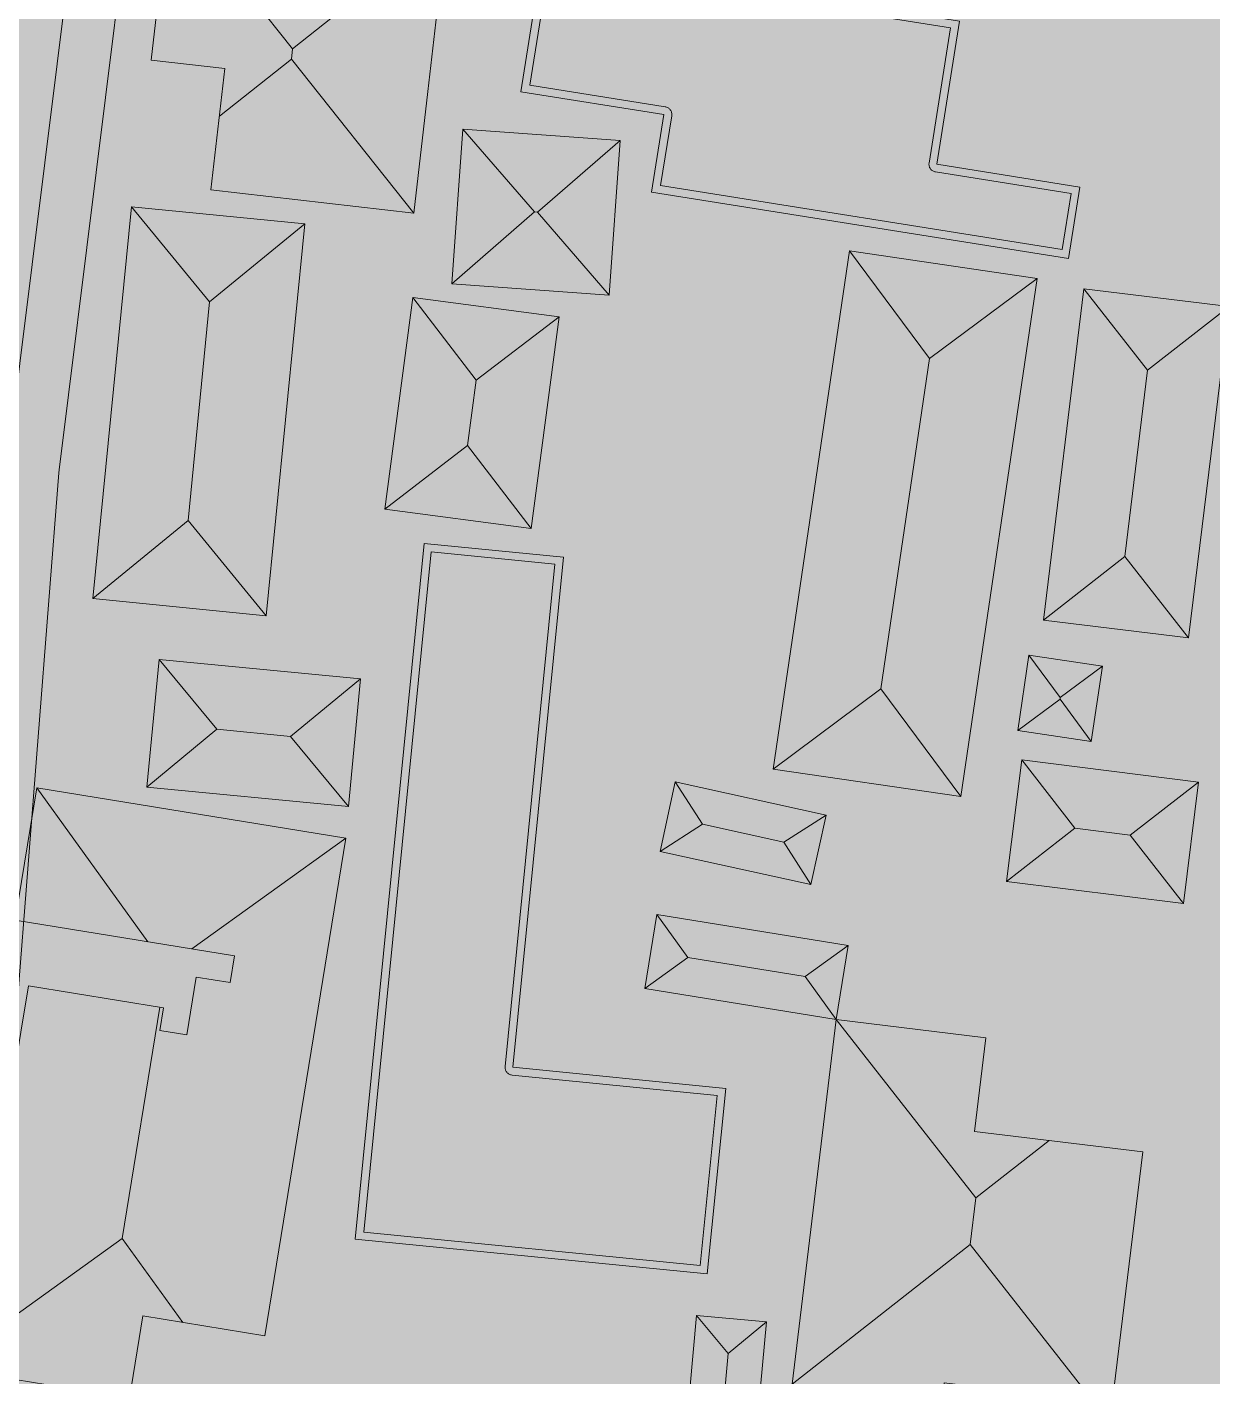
# Model space of a CAD drawing. Header units: metres. Extents: x 305859 to 307221, y 9155922 to 9156786.
# Drawn here: x 306674.1 to 306742.2, y 9156324.3 to 9156401.9 of the extents above; entities that cross this region are included whole.
import ezdxf

# ---------------------------------------------------------------- set-up
doc = ezdxf.new("R2010")
doc.units = ezdxf.units.M
for name, color, linetype, lineweight, true_color in [('B-BANGUNAN_PERMUKIMAN', 7, 'Continuous', 13, 0xf0cd8c), ('B-BAYANGAN', 7, 'Continuous', 0, 0x76786c), ('J-PERKERASAN_JALAN', 7, 'Continuous', 9, 0x989896)]:
    doc.layers.add(name, color=color, linetype=linetype, lineweight=lineweight, true_color=true_color)
doc.layers.add('G-PERKERASAN', color=7, linetype='Continuous')

msp = doc.modelspace()

# ---------------------------------------------------------------- hatches: boundary and pattern name
at = {"layer": 'B-BANGUNAN_PERMUKIMAN', "true_color": 0xec9366}
h = msp.add_hatch(color=33, dxfattribs=at)
h.dxf.hatch_style = 1
h.paths.add_polyline_path([(306682.349, 9156409.533), (306689.391, 9156400.67), (306689.323, 9156400.081), (306685.183, 9156396.791), (306685.498, 9156399.544), (306681.261, 9156400.029), (306682.349, 9156409.533)])
h = msp.add_hatch(color=33, dxfattribs=at)
h.dxf.hatch_style = 1
h.paths.add_polyline_path([(306698.253, 9156407.713), (306689.391, 9156400.67), (306682.349, 9156409.533), (306698.253, 9156407.713)])
at = {"layer": 'B-BANGUNAN_PERMUKIMAN', "true_color": 0xb6714f}
h = msp.add_hatch(color=35, dxfattribs=at)
h.dxf.hatch_style = 1
h.paths.add_polyline_path([(306689.323, 9156400.081), (306689.391, 9156400.67), (306698.253, 9156407.713), (306697.165, 9156398.209), (306696.365, 9156391.218), (306689.323, 9156400.081)])
at = {"layer": 'B-BANGUNAN_PERMUKIMAN', "true_color": 0xd4845c}
h = msp.add_hatch(color=23, dxfattribs=at)
h.dxf.hatch_style = 1
h.paths.add_polyline_path([(306734.659, 9156392.724), (306734.007, 9156388.621), (306710.031, 9156392.431), (306710.741, 9156396.897), (306702.512, 9156398.205), (306703.761, 9156406.064), (306727.733, 9156402.254), (306726.426, 9156394.033), (306734.659, 9156392.724)])
at = {"layer": 'B-BANGUNAN_PERMUKIMAN', "true_color": 0xc27854}
h = msp.add_hatch(color=23, dxfattribs=at)
h.dxf.hatch_style = 1
h.paths.add_polyline_path([(306689.323, 9156400.081), (306696.365, 9156391.218), (306696.365, 9156391.218), (306684.698, 9156392.554), (306685.183, 9156396.791), (306689.323, 9156400.081)])
at = {"layer": 'B-BANGUNAN_PERMUKIMAN', "true_color": 0xed9367}
h = msp.add_hatch(color=21, dxfattribs=at)
h.dxf.hatch_style = 1
h.paths.add_polyline_path([(306703.306, 9156391.288), (306698.544, 9156387.16), (306699.179, 9156396.05), (306703.306, 9156391.288)])
at = {"layer": 'B-BANGUNAN_PERMUKIMAN', "true_color": 0xea9165}
h = msp.add_hatch(color=33, dxfattribs=at)
h.dxf.hatch_style = 1
h.paths.add_polyline_path([(306703.464, 9156391.277), (306703.306, 9156391.288), (306699.179, 9156396.05), (306699.179, 9156396.05), (306708.227, 9156395.404), (306703.464, 9156391.277)])
at = {"layer": 'B-BANGUNAN_PERMUKIMAN', "true_color": 0xba7450}
h = msp.add_hatch(color=23, dxfattribs=at)
h.dxf.hatch_style = 1
h.paths.add_polyline_path([(306703.464, 9156391.277), (306708.227, 9156395.404), (306707.592, 9156386.514), (306703.464, 9156391.277)])
at = {"layer": 'B-BANGUNAN_PERMUKIMAN', "true_color": 0xee9467}
h = msp.add_hatch(color=21, dxfattribs=at)
h.dxf.hatch_style = 1
h.paths.add_polyline_path([(306680.128, 9156391.594), (306684.62, 9156386.119), (306683.38, 9156373.544), (306677.905, 9156369.052), (306680.128, 9156391.594)])
at = {"layer": 'B-BANGUNAN_PERMUKIMAN', "true_color": 0xe99165}
h = msp.add_hatch(color=33, dxfattribs=at)
h.dxf.hatch_style = 1
h.paths.add_polyline_path([(306684.62, 9156386.119), (306680.128, 9156391.594), (306690.095, 9156390.612), (306684.62, 9156386.119)])
at = {"layer": 'B-BANGUNAN_PERMUKIMAN', "true_color": 0xbd7652}
h = msp.add_hatch(color=23, dxfattribs=at)
h.dxf.hatch_style = 1
h.paths.add_polyline_path([(306703.306, 9156391.288), (306703.464, 9156391.277), (306707.592, 9156386.514), (306698.544, 9156387.16), (306698.544, 9156387.16), (306703.306, 9156391.288)])
at = {"layer": 'B-BANGUNAN_PERMUKIMAN', "true_color": 0xb97350}
h = msp.add_hatch(color=23, dxfattribs=at)
h.dxf.hatch_style = 1
h.paths.add_polyline_path([(306683.38, 9156373.544), (306684.62, 9156386.119), (306690.095, 9156390.612), (306690.095, 9156390.612), (306687.872, 9156368.069), (306683.38, 9156373.544)])
at = {"layer": 'B-BANGUNAN_PERMUKIMAN', "true_color": 0xef9467}
h = msp.add_hatch(color=21, dxfattribs=at)
h.dxf.hatch_style = 1
h.paths.add_polyline_path([(306721.403, 9156389.054), (306721.403, 9156389.054), (306726.007, 9156382.863), (306723.211, 9156363.855), (306717.02, 9156359.251), (306721.403, 9156389.054)])
at = {"layer": 'B-BANGUNAN_PERMUKIMAN', "true_color": 0xe89064}
h = msp.add_hatch(color=33, dxfattribs=at)
h.dxf.hatch_style = 1
h.paths.add_polyline_path([(306726.007, 9156382.863), (306721.403, 9156389.054), (306732.198, 9156387.467), (306726.007, 9156382.863)])
at = {"layer": 'B-BANGUNAN_PERMUKIMAN', "true_color": 0xb87350}
h = msp.add_hatch(color=35, dxfattribs=at)
h.dxf.hatch_style = 1
h.paths.add_polyline_path([(306723.211, 9156363.855), (306726.007, 9156382.863), (306732.198, 9156387.467), (306732.198, 9156387.467), (306727.815, 9156357.664), (306723.211, 9156363.855)])
at = {"layer": 'B-BANGUNAN_PERMUKIMAN', "true_color": 0xee9467}
h = msp.add_hatch(color=21, dxfattribs=at)
h.dxf.hatch_style = 1
h.paths.add_polyline_path([(306696.3, 9156386.379), (306699.951, 9156381.616), (306699.454, 9156377.852), (306694.692, 9156374.201), (306696.3, 9156386.379)])
at = {"layer": 'B-BANGUNAN_PERMUKIMAN', "true_color": 0xe89064}
h = msp.add_hatch(color=33, dxfattribs=at)
h.dxf.hatch_style = 1
h.paths.add_polyline_path([(306704.714, 9156385.267), (306704.714, 9156385.267), (306699.951, 9156381.616), (306696.3, 9156386.379), (306704.714, 9156385.267)])
at = {"layer": 'B-BANGUNAN_PERMUKIMAN', "true_color": 0xee9467}
h = msp.add_hatch(color=21, dxfattribs=at)
h.dxf.hatch_style = 1
h.paths.add_polyline_path([(306734.888, 9156386.871), (306738.549, 9156382.19), (306737.24, 9156371.482), (306732.559, 9156367.821), (306734.888, 9156386.871)])
at = {"layer": 'B-BANGUNAN_PERMUKIMAN', "true_color": 0xe89165}
h = msp.add_hatch(color=33, dxfattribs=at)
h.dxf.hatch_style = 1
h.paths.add_polyline_path([(306743.229, 9156385.851), (306743.229, 9156385.851), (306738.549, 9156382.19), (306734.888, 9156386.871), (306743.229, 9156385.851)])
at = {"layer": 'B-BANGUNAN_PERMUKIMAN', "true_color": 0xb97350}
h = msp.add_hatch(color=23, dxfattribs=at)
h.dxf.hatch_style = 1
h.paths.add_polyline_path([(306737.24, 9156371.482), (306738.549, 9156382.19), (306743.229, 9156385.851), (306740.901, 9156366.801), (306737.24, 9156371.482)])
h = msp.add_hatch(color=23, dxfattribs=at)
h.dxf.hatch_style = 1
h.paths.add_polyline_path([(306699.454, 9156377.852), (306699.951, 9156381.616), (306704.714, 9156385.267), (306703.105, 9156373.089), (306699.454, 9156377.852)])
at = {"layer": 'B-BANGUNAN_PERMUKIMAN', "true_color": 0xbf7753}
h = msp.add_hatch(color=23, dxfattribs=at)
h.dxf.hatch_style = 1
h.paths.add_polyline_path([(306699.454, 9156377.852), (306703.105, 9156373.089), (306694.692, 9156374.201), (306699.454, 9156377.852)])
at = {"layer": 'B-BANGUNAN_PERMUKIMAN', "true_color": 0xbe7652}
h = msp.add_hatch(color=23, dxfattribs=at)
h.dxf.hatch_style = 1
h.paths.add_polyline_path([(306683.38, 9156373.544), (306687.872, 9156368.069), (306677.905, 9156369.052), (306683.38, 9156373.544)])
at = {"layer": 'B-BANGUNAN_PERMUKIMAN', "true_color": 0xd4845c}
h = msp.add_hatch(color=23, dxfattribs=at)
h.dxf.hatch_style = 1
h.paths.add_polyline_path([(306714.292, 9156340.886), (306713.233, 9156330.213), (306692.987, 9156332.221), (306696.955, 9156372.227), (306704.965, 9156371.432), (306702.055, 9156342.101), (306714.292, 9156340.886)])
at = {"layer": 'B-BANGUNAN_PERMUKIMAN', "true_color": 0xbf7652}
h = msp.add_hatch(color=23, dxfattribs=at)
h.dxf.hatch_style = 1
h.paths.add_polyline_path([(306737.24, 9156371.482), (306740.901, 9156366.801), (306740.901, 9156366.801), (306732.559, 9156367.821), (306737.24, 9156371.482)])
at = {"layer": 'B-BANGUNAN_PERMUKIMAN', "true_color": 0xee9467}
h = msp.add_hatch(color=21, dxfattribs=at)
h.dxf.hatch_style = 1
h.paths.add_polyline_path([(306685.034, 9156361.536), (306681.011, 9156358.218), (306681.715, 9156365.559), (306685.034, 9156361.536)])
at = {"layer": 'B-BANGUNAN_PERMUKIMAN', "true_color": 0xe99165}
h = msp.add_hatch(color=33, dxfattribs=at)
h.dxf.hatch_style = 1
h.paths.add_polyline_path([(306689.281, 9156361.129), (306685.034, 9156361.536), (306681.715, 9156365.559), (306693.304, 9156364.448), (306689.281, 9156361.129)])
at = {"layer": 'B-BANGUNAN_PERMUKIMAN', "true_color": 0xef9467}
h = msp.add_hatch(color=21, dxfattribs=at)
h.dxf.hatch_style = 1
h.paths.add_polyline_path([(306733.525, 9156363.363), (306733.511, 9156363.27), (306731.077, 9156361.471), (306731.726, 9156365.797), (306733.525, 9156363.363)])
at = {"layer": 'B-BANGUNAN_PERMUKIMAN', "true_color": 0xe89064}
h = msp.add_hatch(color=33, dxfattribs=at)
h.dxf.hatch_style = 1
h.paths.add_polyline_path([(306733.525, 9156363.363), (306731.726, 9156365.797), (306731.726, 9156365.797), (306735.959, 9156365.162), (306733.525, 9156363.363)])
at = {"layer": 'B-BANGUNAN_PERMUKIMAN', "true_color": 0xb97350}
h = msp.add_hatch(color=23, dxfattribs=at)
h.dxf.hatch_style = 1
h.paths.add_polyline_path([(306689.281, 9156361.129), (306693.304, 9156364.448), (306693.304, 9156364.448), (306692.6, 9156357.106), (306692.6, 9156357.106), (306689.281, 9156361.129)])
at = {"layer": 'B-BANGUNAN_PERMUKIMAN', "true_color": 0xb87350}
h = msp.add_hatch(color=35, dxfattribs=at)
h.dxf.hatch_style = 1
h.paths.add_polyline_path([(306735.31, 9156360.836), (306733.511, 9156363.27), (306733.525, 9156363.363), (306735.959, 9156365.162), (306735.959, 9156365.162), (306735.31, 9156360.836)])
at = {"layer": 'B-BANGUNAN_PERMUKIMAN', "true_color": 0xbf7753}
h = msp.add_hatch(color=23, dxfattribs=at)
h.dxf.hatch_style = 1
h.paths.add_polyline_path([(306723.211, 9156363.855), (306727.815, 9156357.664), (306727.815, 9156357.664), (306717.02, 9156359.251), (306723.211, 9156363.855)])
h = msp.add_hatch(color=23, dxfattribs=at)
h.dxf.hatch_style = 1
h.paths.add_polyline_path([(306733.511, 9156363.27), (306735.31, 9156360.836), (306731.077, 9156361.471), (306733.511, 9156363.27)])
at = {"layer": 'B-BANGUNAN_PERMUKIMAN', "true_color": 0xbe7652}
h = msp.add_hatch(color=23, dxfattribs=at)
h.dxf.hatch_style = 1
h.paths.add_polyline_path([(306681.011, 9156358.218), (306681.011, 9156358.218), (306685.034, 9156361.536), (306689.281, 9156361.129), (306692.6, 9156357.106), (306682.36, 9156358.088), (306681.011, 9156358.218)])
at = {"layer": 'B-BANGUNAN_PERMUKIMAN', "true_color": 0xee9467}
h = msp.add_hatch(color=21, dxfattribs=at)
h.dxf.hatch_style = 1
h.paths.add_polyline_path([(306734.37, 9156355.847), (306730.443, 9156352.792), (306730.443, 9156352.792), (306731.315, 9156359.774), (306734.37, 9156355.847)])
at = {"layer": 'B-BANGUNAN_PERMUKIMAN', "true_color": 0xe89065}
h = msp.add_hatch(color=33, dxfattribs=at)
h.dxf.hatch_style = 1
h.paths.add_polyline_path([(306741.475, 9156358.504), (306741.475, 9156358.504), (306737.548, 9156355.45), (306734.37, 9156355.847), (306731.315, 9156359.774), (306741.475, 9156358.504)])
at = {"layer": 'B-BANGUNAN_PERMUKIMAN', "true_color": 0xf09568}
h = msp.add_hatch(color=21, dxfattribs=at)
h.dxf.hatch_style = 1
h.paths.add_polyline_path([(306712.951, 9156356.072), (306710.515, 9156354.514), (306711.392, 9156358.508), (306712.951, 9156356.072)])
at = {"layer": 'B-BANGUNAN_PERMUKIMAN', "true_color": 0xe68f63}
h = msp.add_hatch(color=33, dxfattribs=at)
h.dxf.hatch_style = 1
h.paths.add_polyline_path([(306717.635, 9156355.044), (306712.951, 9156356.072), (306711.392, 9156358.508), (306720.07, 9156356.603), (306717.635, 9156355.044)])
at = {"layer": 'B-BANGUNAN_PERMUKIMAN', "true_color": 0xb97350}
h = msp.add_hatch(color=23, dxfattribs=at)
h.dxf.hatch_style = 1
h.paths.add_polyline_path([(306737.548, 9156355.45), (306741.475, 9156358.504), (306740.602, 9156351.523), (306737.548, 9156355.45)])
at = {"layer": 'B-BANGUNAN_PERMUKIMAN', "true_color": 0xec9366}
h = msp.add_hatch(color=33, dxfattribs=at)
h.dxf.hatch_style = 1
h.paths.add_polyline_path([(306681.067, 9156349.315), (306673.448, 9156350.553), (306674.687, 9156358.172), (306681.067, 9156349.315)])
at = {"layer": 'B-BANGUNAN_PERMUKIMAN', "true_color": 0xe89064}
h = msp.add_hatch(color=33, dxfattribs=at)
h.dxf.hatch_style = 1
h.paths.add_polyline_path([(306683.599, 9156348.903), (306681.067, 9156349.315), (306674.687, 9156358.172), (306692.457, 9156355.283), (306683.599, 9156348.903)])
at = {"layer": 'B-BANGUNAN_PERMUKIMAN', "true_color": 0xc17854}
h = msp.add_hatch(color=23, dxfattribs=at)
h.dxf.hatch_style = 1
h.paths.add_polyline_path([(306710.515, 9156354.513), (306710.515, 9156354.514), (306712.951, 9156356.072), (306717.635, 9156355.044), (306719.193, 9156352.608), (306710.515, 9156354.513)])
at = {"layer": 'B-BANGUNAN_PERMUKIMAN', "true_color": 0xb7724f}
h = msp.add_hatch(color=35, dxfattribs=at)
h.dxf.hatch_style = 1
h.paths.add_polyline_path([(306719.193, 9156352.608), (306717.635, 9156355.044), (306720.07, 9156356.603), (306720.07, 9156356.603), (306719.193, 9156352.608)])
at = {"layer": 'B-BANGUNAN_PERMUKIMAN', "true_color": 0xb5714e}
h = msp.add_hatch(color=35, dxfattribs=at)
h.dxf.hatch_style = 1
h.paths.add_polyline_path([(306687.802, 9156326.658), (306683.074, 9156327.427), (306679.593, 9156332.259), (306681.754, 9156345.55), (306681.967, 9156345.516), (306681.756, 9156344.22), (306683.314, 9156343.967), (306683.853, 9156347.283), (306685.796, 9156346.967), (306686.046, 9156348.505), (306683.599, 9156348.903), (306692.457, 9156355.283), (306687.802, 9156326.658)])
at = {"layer": 'B-BANGUNAN_PERMUKIMAN', "true_color": 0xbf7752}
h = msp.add_hatch(color=23, dxfattribs=at)
h.dxf.hatch_style = 1
h.paths.add_polyline_path([(306734.37, 9156355.847), (306737.548, 9156355.45), (306740.602, 9156351.523), (306730.443, 9156352.792), (306734.37, 9156355.847)])
at = {"layer": 'B-BANGUNAN_PERMUKIMAN', "true_color": 0xef9567}
h = msp.add_hatch(color=21, dxfattribs=at)
h.dxf.hatch_style = 1
h.paths.add_polyline_path([(306710.334, 9156350.887), (306710.335, 9156350.887), (306712.116, 9156348.413), (306709.642, 9156346.631), (306710.334, 9156350.887)])
at = {"layer": 'B-BANGUNAN_PERMUKIMAN', "true_color": 0xe79064}
h = msp.add_hatch(color=33, dxfattribs=at)
h.dxf.hatch_style = 1
h.paths.add_polyline_path([(306718.866, 9156347.314), (306712.116, 9156348.413), (306710.335, 9156350.887), (306721.34, 9156349.096), (306721.34, 9156349.095), (306718.866, 9156347.314)])
at = {"layer": 'B-BANGUNAN_PERMUKIMAN', "true_color": 0xb87250}
h = msp.add_hatch(color=35, dxfattribs=at)
h.dxf.hatch_style = 1
h.paths.add_polyline_path([(306718.866, 9156347.314), (306721.34, 9156349.095), (306720.647, 9156344.839), (306718.866, 9156347.314)])
at = {"layer": 'B-BANGUNAN_PERMUKIMAN', "true_color": 0xc07753}
h = msp.add_hatch(color=23, dxfattribs=at)
h.dxf.hatch_style = 1
h.paths.add_polyline_path([(306709.642, 9156346.631), (306712.116, 9156348.413), (306718.866, 9156347.314), (306720.647, 9156344.839), (306709.642, 9156346.631)])
at = {"layer": 'B-BANGUNAN_PERMUKIMAN', "true_color": 0xec9366}
h = msp.add_hatch(color=33, dxfattribs=at)
h.dxf.hatch_style = 1
h.paths.add_polyline_path([(306679.593, 9156332.259), (306670.821, 9156325.941), (306673.778, 9156344.128), (306674.209, 9156346.777), (306681.754, 9156345.55), (306679.593, 9156332.259)])
at = {"layer": 'B-BANGUNAN_PERMUKIMAN', "true_color": 0xf29669}
h = msp.add_hatch(color=21, dxfattribs=at)
h.dxf.hatch_style = 1
h.paths.add_polyline_path([(306720.647, 9156344.839), (306720.648, 9156344.839), (306728.677, 9156334.594), (306728.352, 9156331.914), (306718.107, 9156323.884), (306720.647, 9156344.839)])
at = {"layer": 'B-BANGUNAN_PERMUKIMAN', "true_color": 0xe68f63}
h = msp.add_hatch(color=33, dxfattribs=at)
h.dxf.hatch_style = 1
h.paths.add_polyline_path([(306729.25, 9156343.797), (306728.597, 9156338.408), (306732.88, 9156337.888), (306728.677, 9156334.594), (306720.648, 9156344.839), (306728.089, 9156343.937), (306729.25, 9156343.797)])
at = {"layer": 'B-BANGUNAN_PERMUKIMAN', "true_color": 0xbc7551}
h = msp.add_hatch(color=23, dxfattribs=at)
h.dxf.hatch_style = 1
h.paths.add_polyline_path([(306728.352, 9156331.914), (306728.677, 9156334.594), (306732.88, 9156337.888), (306738.269, 9156337.235), (306736.517, 9156322.785), (306735.402, 9156322.92), (306728.352, 9156331.914)])
at = {"layer": 'B-BANGUNAN_PERMUKIMAN', "true_color": 0xc07853}
h = msp.add_hatch(color=23, dxfattribs=at)
h.dxf.hatch_style = 1
h.paths.add_polyline_path([(306679.593, 9156332.259), (306683.074, 9156327.427), (306680.777, 9156327.8), (306680.008, 9156323.072), (306670.603, 9156324.602), (306670.821, 9156325.941), (306679.593, 9156332.259)])
at = {"layer": 'B-BANGUNAN_PERMUKIMAN', "true_color": 0xbb7451}
h = msp.add_hatch(color=23, dxfattribs=at)
h.dxf.hatch_style = 1
h.paths.add_polyline_path([(306728.352, 9156331.914), (306735.402, 9156322.92), (306726.845, 9156323.957), (306726.71, 9156322.841), (306718.107, 9156323.884), (306728.352, 9156331.914)])
at = {"layer": 'B-BANGUNAN_PERMUKIMAN', "true_color": 0xee9467}
h = msp.add_hatch(color=21, dxfattribs=at)
h.dxf.hatch_style = 1
h.paths.add_polyline_path([(306712.612, 9156327.828), (306714.441, 9156325.634), (306714.013, 9156320.925), (306711.819, 9156319.097), (306711.819, 9156319.097), (306712.612, 9156327.828)])
at = {"layer": 'B-BANGUNAN_PERMUKIMAN', "true_color": 0xe99165}
h = msp.add_hatch(color=33, dxfattribs=at)
h.dxf.hatch_style = 1
h.paths.add_polyline_path([(306716.634, 9156327.463), (306716.634, 9156327.462), (306714.441, 9156325.634), (306712.612, 9156327.828), (306716.634, 9156327.463)])
at = {"layer": 'B-BANGUNAN_PERMUKIMAN', "true_color": 0xb97350}
h = msp.add_hatch(color=23, dxfattribs=at)
h.dxf.hatch_style = 1
h.paths.add_polyline_path([(306714.013, 9156320.925), (306714.441, 9156325.634), (306716.634, 9156327.462), (306715.841, 9156318.731), (306714.013, 9156320.925)])
at = {"layer": 'B-BAYANGAN', "true_color": 0x76786c}
h = msp.add_hatch(color=8, dxfattribs=at)
h.dxf.hatch_style = 1
h.paths.add_polyline_path([(306740.9, 9156410.376), (306739.357, 9156401.446), (306730.784, 9156402.928), (306732.328, 9156411.858), (306740.9, 9156410.376)])
h = msp.add_hatch(color=8, dxfattribs=at)
h.dxf.hatch_style = 1
h.paths.add_polyline_path([(306697.915, 9156397.459), (306697.115, 9156390.468), (306685.448, 9156391.804), (306686.248, 9156398.794), (306682.011, 9156399.279), (306683.099, 9156408.783), (306699.003, 9156406.963), (306697.915, 9156397.459)])
h = msp.add_hatch(color=8, dxfattribs=at)
h.dxf.hatch_style = 1
h.paths.add_polyline_path([(306735.409, 9156391.974), (306734.757, 9156387.871), (306710.781, 9156391.681), (306711.491, 9156396.147), (306703.262, 9156397.455), (306704.511, 9156405.314), (306728.483, 9156401.504), (306727.176, 9156393.283), (306735.409, 9156391.974)])
h = msp.add_hatch(color=8, dxfattribs=at)
h.dxf.hatch_style = 1
h.paths.add_polyline_path([(306708.977, 9156394.654), (306708.342, 9156385.764), (306699.294, 9156386.41), (306699.929, 9156395.3), (306708.977, 9156394.654)])
h = msp.add_hatch(color=8, dxfattribs=at)
h.dxf.hatch_style = 1
h.paths.add_polyline_path([(306690.845, 9156389.862), (306688.622, 9156367.319), (306678.655, 9156368.302), (306680.878, 9156390.844), (306690.845, 9156389.862)])
h = msp.add_hatch(color=8, dxfattribs=at)
h.dxf.hatch_style = 1
h.paths.add_polyline_path([(306732.948, 9156386.717), (306728.565, 9156356.914), (306717.77, 9156358.501), (306722.153, 9156388.304), (306732.948, 9156386.717)])
h = msp.add_hatch(color=8, dxfattribs=at)
h.dxf.hatch_style = 1
h.paths.add_polyline_path([(306743.979, 9156385.101), (306741.651, 9156366.051), (306733.309, 9156367.071), (306735.637, 9156386.121), (306743.979, 9156385.101)])
h = msp.add_hatch(color=8, dxfattribs=at)
h.dxf.hatch_style = 1
h.paths.add_polyline_path([(306705.464, 9156384.518), (306703.855, 9156372.339), (306695.442, 9156373.451), (306697.05, 9156385.629), (306705.464, 9156384.518)])
h = msp.add_hatch(color=8, dxfattribs=at)
h.dxf.hatch_style = 1
h.paths.add_polyline_path([(306715.042, 9156340.136), (306713.983, 9156329.463), (306693.737, 9156331.471), (306697.705, 9156371.477), (306705.715, 9156370.682), (306702.805, 9156341.351), (306715.042, 9156340.136)])
h = msp.add_hatch(color=8, dxfattribs=at)
h.dxf.hatch_style = 1
h.paths.add_polyline_path([(306694.054, 9156363.698), (306693.35, 9156356.356), (306681.761, 9156357.467), (306682.465, 9156364.809), (306694.054, 9156363.698)])
h = msp.add_hatch(color=8, dxfattribs=at)
h.dxf.hatch_style = 1
h.paths.add_polyline_path([(306736.709, 9156364.412), (306736.06, 9156360.086), (306731.827, 9156360.721), (306732.476, 9156365.047), (306736.709, 9156364.412)])
h = msp.add_hatch(color=8, dxfattribs=at)
h.dxf.hatch_style = 1
h.paths.add_polyline_path([(306742.225, 9156357.754), (306741.352, 9156350.773), (306731.192, 9156352.043), (306732.065, 9156359.024), (306742.225, 9156357.754)])
h = msp.add_hatch(color=8, dxfattribs=at)
h.dxf.hatch_style = 1
h.paths.add_polyline_path([(306693.207, 9156354.533), (306688.552, 9156325.908), (306681.527, 9156327.05), (306680.758, 9156322.322), (306671.353, 9156323.852), (306674.528, 9156343.378), (306674.959, 9156346.027), (306682.717, 9156344.766), (306682.506, 9156343.47), (306684.064, 9156343.217), (306684.603, 9156346.533), (306686.546, 9156346.217), (306686.796, 9156347.755), (306674.198, 9156349.803), (306675.437, 9156357.422), (306693.207, 9156354.533)])
h = msp.add_hatch(color=8, dxfattribs=at)
h.dxf.hatch_style = 1
h.paths.add_polyline_path([(306720.821, 9156355.852), (306719.944, 9156351.858), (306711.265, 9156353.763), (306712.142, 9156357.758), (306720.821, 9156355.852)])
h = msp.add_hatch(color=8, dxfattribs=at)
h.dxf.hatch_style = 1
h.paths.add_polyline_path([(306721.397, 9156344.089), (306710.391, 9156345.881), (306711.084, 9156350.137), (306722.09, 9156348.346), (306721.397, 9156344.089)])
h = msp.add_hatch(color=8, dxfattribs=at)
h.dxf.hatch_style = 1
h.paths.add_polyline_path([(306721.397, 9156344.089), (306730, 9156343.047), (306729.347, 9156337.658), (306739.019, 9156336.485), (306737.267, 9156322.035), (306727.595, 9156323.207), (306727.46, 9156322.091), (306718.857, 9156323.134), (306721.397, 9156344.089)])
h = msp.add_hatch(color=8, dxfattribs=at)
h.dxf.hatch_style = 1
h.paths.add_polyline_path([(306717.384, 9156326.713), (306716.591, 9156317.981), (306712.569, 9156318.347), (306713.362, 9156327.078), (306717.384, 9156326.713)])
at = {"layer": 'G-PERKERASAN', "true_color": 0xe0ded9}
h = msp.add_hatch(color=254, dxfattribs=at)
h.dxf.hatch_style = 1
h.paths.add_polyline_path([(306908.991, 9156199.224), (306871.946, 9156198.019), (306868.838, 9156144.144), (306843.973, 9156139.654), (306613.966, 9156113.407), (306520.721, 9156109.954), (306448.831, 9156118.111), (306448.831, 9156123.174), (306477.156, 9156118.515), (306520.147, 9156115.685), (306566.866, 9156115.258), (306613.832, 9156118.698), (306780.378, 9156142.221), (306834.175, 9156150.611), (306834.206, 9156150.614), (306834.236, 9156150.619), (306836.67, 9156150.94), (306832.652, 9156160.25), (306794.325, 9156155.537), (306785.065, 9156153.865), (306754.667, 9156148.377), (306749.086, 9156147.369), (306735.941, 9156145.416), (306694.109, 9156139.201), (306682.572, 9156137.435), (306647.045, 9156131.998), (306596.424, 9156127.396), (306534.299, 9156127.396), (306532.491, 9156127.582), (306527.336, 9156128.112), (306527.76, 9156145.94), (306529.801, 9156231.677), (306512.264, 9156228.096), (306472.743, 9156232.048), (306466.174, 9156213.241), (306448.831, 9156196.713), (306448.831, 9156532.371), (306504.834, 9156523.084), (306572.178, 9156510.306), (306677.166, 9156490.276), (306781.809, 9156471.972), (306833.432, 9156467.309), (306884.355, 9156462.71), (306888.869, 9156462.302), (306908.991, 9156460.229), (306908.991, 9156405.135), (306880.738, 9156410.367), (306872.191, 9156289.958), (306880.063, 9156289.504), (306887.261, 9156399.075), (306908.991, 9156395.952), (306908.991, 9156283.201), (306908.991, 9156208.942), (306891.749, 9156208.374), (306886.184, 9156208.191), (306882.096, 9156208.056), (306881.637, 9156222), (306879.908, 9156222), (306879.787, 9156200), (306885.632, 9156200.303), (306885.601, 9156199.857), (306906.625, 9156201.392), (306908.7, 9156201.5), (306908.991, 9156201.535), (306908.991, 9156199.224)])
at = {"layer": 'J-PERKERASAN_JALAN', "true_color": 0xa8a8a6}
h = msp.add_hatch(color=253, dxfattribs=at)
h.dxf.hatch_style = 1
h.paths.add_polyline_path([(306644.846, 9156501.891), (306682.628, 9156491.9), (306683.147, 9156491.799), (306683.674, 9156491.767), (306684.2, 9156491.805), (306684.718, 9156491.912), (306685.216, 9156492.086), (306685.687, 9156492.324), (306686.123, 9156492.622), (306686.516, 9156492.975), (306686.858, 9156493.377), (306687.145, 9156493.82), (306687.371, 9156494.297), (306687.532, 9156494.8), (306687.626, 9156495.32), (306695.984, 9156569.63), (306695.989, 9156569.68), (306698.582, 9156595.648), (306698.6, 9156596.174), (306698.548, 9156596.698), (306698.428, 9156597.211), (306698.242, 9156597.704), (306697.992, 9156598.168), (306697.684, 9156598.595), (306697.322, 9156598.978), (306696.913, 9156599.31), (306696.464, 9156599.585), (306695.982, 9156599.799), (306695.477, 9156599.948), (306694.957, 9156600.029), (306670.552, 9156602.201), (306670.518, 9156602.204), (306670.5, 9156602.206), (306670.466, 9156602.21), (306657.245, 9156603.85), (306657.037, 9156603.87), (306645.006, 9156604.728), (306644.988, 9156604.729), (306644.846, 9156604.739), (306644.846, 9156621.261), (306646.808, 9156644.864), (306646.817, 9156645.394), (306646.755, 9156645.922), (306646.625, 9156646.436), (306646.427, 9156646.928), (306646.166, 9156647.39), (306645.846, 9156647.813), (306645.473, 9156648.191), (306645.053, 9156648.515), (306644.846, 9156648.636), (306644.846, 9156652.085), (306644.923, 9156652.078), (306645.076, 9156652.056), (306645.226, 9156652.019), (306645.31, 9156651.993), (306646.552, 9156651.573), (306646.635, 9156651.543), (306646.777, 9156651.481), (306646.893, 9156651.417), (306647.021, 9156651.331), (306647.091, 9156651.277), (306648.075, 9156650.482), (306648.162, 9156650.408), (306648.302, 9156650.266), (306648.424, 9156650.108), (306648.487, 9156650.013), (306649.22, 9156648.813), (306649.269, 9156648.727), (306649.344, 9156648.572), (306649.403, 9156648.411), (306649.43, 9156648.316), (306649.845, 9156646.712), (306649.869, 9156646.584), (306649.877, 9156646.448), (306649.896, 9156646.221), (306649.912, 9156646.085), (306649.909, 9156645.955), (306647.057, 9156611.647), (306647.048, 9156611.12), (306647.108, 9156610.596), (306647.237, 9156610.085), (306647.432, 9156609.595), (306647.689, 9156609.135), (306648.005, 9156608.713), (306648.374, 9156608.336), (306648.789, 9156608.011), (306649.243, 9156607.743), (306649.728, 9156607.538), (306650.236, 9156607.397), (306650.758, 9156607.325), (306657.367, 9156606.854), (306657.419, 9156606.85), (306657.445, 9156606.847), (306657.497, 9156606.842), (306665.344, 9156605.868), (306665.869, 9156605.838), (306666.394, 9156605.877), (306666.909, 9156605.984), (306667.406, 9156606.159), (306667.875, 9156606.397), (306668.309, 9156606.694), (306668.701, 9156607.046), (306669.043, 9156607.446), (306669.329, 9156607.888), (306669.555, 9156608.363), (306669.716, 9156608.864), (306669.81, 9156609.382), (306674.406, 9156649.437), (306674.428, 9156649.558), (306674.551, 9156649.552), (306677.271, 9156649.24), (306677.393, 9156649.218), (306677.387, 9156649.095), (306672.801, 9156609.131), (306672.776, 9156608.6), (306672.821, 9156608.07), (306672.936, 9156607.551), (306673.119, 9156607.051), (306673.367, 9156606.581), (306673.675, 9156606.147), (306674.037, 9156605.758), (306674.448, 9156605.421), (306674.9, 9156605.141), (306675.385, 9156604.924), (306675.895, 9156604.773), (306676.421, 9156604.69), (306695.455, 9156602.997), (306695.967, 9156602.984), (306696.477, 9156603.037), (306696.976, 9156603.155), (306697.455, 9156603.336), (306697.908, 9156603.576), (306698.326, 9156603.873), (306698.703, 9156604.22), (306699.032, 9156604.613), (306699.309, 9156605.044), (306699.528, 9156605.508), (306699.686, 9156605.996), (306699.78, 9156606.499), (306716.122, 9156741.172), (306716.151, 9156741.689), (306716.113, 9156742.205), (306716.009, 9156742.711), (306715.841, 9156743.2), (306715.61, 9156743.663), (306715.322, 9156744.093), (306714.981, 9156744.482), (306714.592, 9156744.823), (306714.163, 9156745.112), (306713.7, 9156745.342), (306713.211, 9156745.511), (306712.704, 9156745.616), (306712.189, 9156745.654), (306666.911, 9156746.074), (306644.846, 9156746.374), (306644.846, 9156749.374), (306666.925, 9156749.074), (306666.942, 9156749.074), (306718.292, 9156748.598), (306718.4, 9156748.598), (306737.502, 9156748.94), (306746.832, 9156749), (306746.832, 9156746.001), (306737.593, 9156745.941), (306737.547, 9156745.94), (306723.164, 9156745.683), (306722.646, 9156745.64), (306722.137, 9156745.53), (306721.647, 9156745.354), (306721.184, 9156745.117), (306720.755, 9156744.822), (306720.369, 9156744.473), (306720.031, 9156744.077), (306719.747, 9156743.641), (306719.523, 9156743.171), (306719.361, 9156742.677), (306719.265, 9156742.165), (306702.827, 9156606.709), (306702.798, 9156606.205), (306702.833, 9156605.702), (306702.931, 9156605.207), (306703.09, 9156604.728), (306703.308, 9156604.273), (306703.582, 9156603.849), (306703.907, 9156603.463), (306704.278, 9156603.121), (306704.689, 9156602.828), (306705.134, 9156602.59), (306705.605, 9156602.409), (306706.096, 9156602.289), (306706.597, 9156602.232), (306734.805, 9156600.812), (306735.341, 9156600.821), (306735.872, 9156600.902), (306736.387, 9156601.053), (306736.877, 9156601.271), (306737.333, 9156601.554), (306737.748, 9156601.894), (306738.113, 9156602.288), (306738.422, 9156602.726), (306738.67, 9156603.202), (306738.852, 9156603.707), (306738.964, 9156604.231), (306739.006, 9156604.766), (306739.208, 9156624.77), (306739.214, 9156624.897), (306739.218, 9156624.96), (306739.232, 9156625.087), (306739.378, 9156626.142), (306739.392, 9156626.229), (306739.431, 9156626.4), (306739.456, 9156626.484), (306739.711, 9156627.27), (306739.743, 9156627.363), (306739.812, 9156627.52), (306739.883, 9156627.648), (306739.981, 9156627.788), (306740.042, 9156627.864), (306740.45, 9156628.344), (306740.517, 9156628.418), (306740.644, 9156628.54), (306740.762, 9156628.632), (306740.888, 9156628.713), (306741.022, 9156628.78), (306741.186, 9156628.842), (306741.282, 9156628.871), (306741.894, 9156629.037), (306741.984, 9156629.059), (306742.165, 9156629.09), (306742.257, 9156629.1), (306742.92, 9156629.153), (306742.958, 9156629.155), (306742.978, 9156629.157), (306743.016, 9156629.158), (306746.832, 9156629.316), (306746.832, 9156624.748), (306746.627, 9156624.785), (306746.112, 9156624.811), (306745.599, 9156624.77), (306745.094, 9156624.664), (306744.608, 9156624.494), (306744.148, 9156624.263), (306743.721, 9156623.975), (306743.334, 9156623.634), (306742.995, 9156623.246), (306742.709, 9156622.818), (306742.479, 9156622.357), (306742.311, 9156621.87), (306742.207, 9156621.366), (306742.169, 9156620.852), (306742.009, 9156605.084), (306742.036, 9156604.578), (306742.127, 9156604.079), (306742.281, 9156603.595), (306742.494, 9156603.135), (306742.764, 9156602.705), (306743.086, 9156602.313), (306743.455, 9156601.965), (306743.865, 9156601.667), (306744.31, 9156601.423), (306744.782, 9156601.237), (306745.274, 9156601.112), (306745.778, 9156601.051), (306746.285, 9156601.053), (306746.832, 9156601.091), (306746.832, 9156598.084), (306740.557, 9156597.65), (306740.55, 9156597.65), (306739.623, 9156597.584), (306739.502, 9156597.579), (306739.441, 9156597.578), (306739.32, 9156597.581), (306705.781, 9156599.269), (306705.274, 9156599.263), (306704.772, 9156599.192), (306704.283, 9156599.059), (306703.815, 9156598.864), (306703.375, 9156598.612), (306702.971, 9156598.307), (306702.609, 9156597.952), (306702.294, 9156597.555), (306702.032, 9156597.121), (306701.827, 9156596.658), (306701.682, 9156596.172), (306701.6, 9156595.672), (306698.971, 9156569.354), (306698.97, 9156569.345), (306698.968, 9156569.32), (306690.454, 9156493.625), (306690.43, 9156493.089), (306690.478, 9156492.555), (306690.597, 9156492.032), (306690.785, 9156491.529), (306691.038, 9156491.057), (306691.353, 9156490.622), (306691.723, 9156490.233), (306692.141, 9156489.897), (306692.601, 9156489.621), (306693.093, 9156489.408), (306693.61, 9156489.263), (306746.584, 9156478.174), (306746.832, 9156478.131), (306746.832, 9156474.899), (306746.254, 9156474.979), (306746.187, 9156474.99), (306746.147, 9156474.997), (306746.081, 9156475.01), (306693.923, 9156485.928), (306693.42, 9156486.001), (306692.911, 9156486.008), (306692.406, 9156485.952), (306691.912, 9156485.831), (306691.437, 9156485.649), (306690.989, 9156485.409), (306690.575, 9156485.113), (306690.202, 9156484.767), (306689.876, 9156484.377), (306689.603, 9156483.949), (306689.385, 9156483.489), (306689.228, 9156483.005), (306689.134, 9156482.506), (306680.222, 9156410.677), (306675.974, 9156376.463), (306675.956, 9156376.284), (306671.777, 9156323.14), (306671.77, 9156322.633), (306671.826, 9156322.13), (306671.946, 9156321.638), (306672.127, 9156321.165), (306672.366, 9156320.718), (306672.66, 9156320.305), (306673.003, 9156319.933), (306673.391, 9156319.607), (306673.817, 9156319.333), (306674.274, 9156319.115), (306674.755, 9156318.956), (306675.252, 9156318.859), (306742.855, 9156310.121), (306742.925, 9156310.112), (306746.832, 9156309.677), (306746.832, 9156306.458), (306742.535, 9156306.936), (306742.507, 9156306.939), (306675.118, 9156315.65), (306674.596, 9156315.683), (306674.073, 9156315.648), (306673.56, 9156315.544), (306673.065, 9156315.375), (306672.596, 9156315.142), (306672.162, 9156314.85), (306671.769, 9156314.504), (306671.425, 9156314.109), (306671.135, 9156313.673), (306670.905, 9156313.203), (306670.738, 9156312.706), (306670.638, 9156312.193), (306658.158, 9156215.036), (306658.126, 9156214.508), (306658.163, 9156213.981), (306658.269, 9156213.463), (306658.443, 9156212.964), (306658.681, 9156212.492), (306658.979, 9156212.056), (306659.333, 9156211.663), (306659.734, 9156211.32), (306660.178, 9156211.032), (306660.656, 9156210.806), (306661.159, 9156210.645), (306661.679, 9156210.551), (306720.042, 9156203.993), (306720.074, 9156203.989), (306720.09, 9156203.987), (306720.122, 9156203.983), (306746.832, 9156200.101), (306746.832, 9156197.07), (306725.61, 9156200.154), (306725.102, 9156200.195), (306724.593, 9156200.171), (306724.091, 9156200.082), (306723.604, 9156199.931), (306723.141, 9156199.719), (306722.709, 9156199.45), (306722.314, 9156199.127), (306721.963, 9156198.758), (306721.662, 9156198.346), (306721.416, 9156197.9), (306721.229, 9156197.426), (306721.103, 9156196.932), (306721.041, 9156196.427), (306718.22, 9156147.695), (306718.204, 9156147.573), (306718.081, 9156147.572), (306715.348, 9156147.731), (306715.226, 9156147.746), (306715.225, 9156147.869), (306718.092, 9156197.386), (306718.089, 9156197.891), (306718.023, 9156198.392), (306717.894, 9156198.88), (306717.704, 9156199.349), (306717.457, 9156199.789), (306717.156, 9156200.195), (306716.807, 9156200.56), (306716.414, 9156200.878), (306715.985, 9156201.144), (306715.525, 9156201.354), (306715.043, 9156201.504), (306714.545, 9156201.592), (306655.828, 9156208.19), (306655.755, 9156208.199), (306655.718, 9156208.205), (306655.646, 9156208.217), (306644.846, 9156210.245), (306644.846, 9156213.297), (306650.508, 9156212.234), (306651.047, 9156212.17), (306651.589, 9156212.18), (306652.125, 9156212.263), (306652.645, 9156212.418), (306653.139, 9156212.642), (306653.598, 9156212.93), (306654.014, 9156213.278), (306654.38, 9156213.679), (306654.687, 9156214.126), (306654.931, 9156214.611), (306655.108, 9156215.124), (306655.213, 9156215.656), (306667.626, 9156312.291), (306667.658, 9156312.83), (306667.618, 9156313.369), (306667.505, 9156313.897), (306667.322, 9156314.406), (306667.072, 9156314.885), (306666.76, 9156315.326), (306666.391, 9156315.721), (306665.973, 9156316.063), (306665.512, 9156316.345), (306665.017, 9156316.562), (306664.498, 9156316.711), (306663.963, 9156316.789), (306650.646, 9156317.806), (306650.624, 9156317.808), (306650.61, 9156317.809), (306650.587, 9156317.811), (306644.846, 9156318.383), (306644.846, 9156321.599), (306650.851, 9156321.001), (306650.943, 9156320.993), (306664.514, 9156319.956), (306665.037, 9156319.95), (306665.556, 9156320.013), (306666.062, 9156320.142), (306666.547, 9156320.337), (306667.002, 9156320.593), (306667.42, 9156320.906), (306667.794, 9156321.271), (306668.117, 9156321.681), (306668.384, 9156322.131), (306668.59, 9156322.611), (306668.732, 9156323.114), (306668.807, 9156323.631), (306672.973, 9156376.62), (306672.977, 9156376.665), (306672.98, 9156376.687), (306672.985, 9156376.732), (306676.578, 9156405.674), (306676.609, 9156406.191), (306676.572, 9156406.708), (306676.469, 9156407.216), (306676.301, 9156407.706), (306676.071, 9156408.17), (306675.783, 9156408.6), (306675.442, 9156408.99), (306675.054, 9156409.333), (306674.624, 9156409.622), (306674.161, 9156409.854), (306673.672, 9156410.023), (306673.164, 9156410.128), (306650.07, 9156413.368), (306649.949, 9156413.393), (306649.958, 9156413.515), (306650.338, 9156416.227), (306650.364, 9156416.348), (306650.486, 9156416.338), (306673.408, 9156413.124), (306673.935, 9156413.085), (306674.463, 9156413.116), (306674.982, 9156413.216), (306675.483, 9156413.384), (306675.957, 9156413.617), (306676.397, 9156413.91), (306676.795, 9156414.259), (306677.142, 9156414.657), (306677.435, 9156415.097), (306677.667, 9156415.572), (306677.834, 9156416.073), (306677.933, 9156416.592), (306686.301, 9156484.039), (306686.331, 9156484.559), (306686.293, 9156485.08), (306686.188, 9156485.591), (306686.018, 9156486.084), (306685.784, 9156486.55), (306685.492, 9156486.982), (306685.146, 9156487.373), (306684.752, 9156487.715), (306684.317, 9156488.003), (306683.849, 9156488.232), (306683.354, 9156488.398), (306644.846, 9156498.581), (306644.846, 9156501.891)])

# ---------------------------------------------------------------- linework, layer by layer
at = {"layer": 'B-BANGUNAN_PERMUKIMAN', "color": 27, "lineweight": 9, "true_color": 0x744832}
for p, q in [((306682.349, 9156409.533), (306689.391, 9156400.67)), ((306698.253, 9156407.713), (306689.391, 9156400.67)), ((306689.323, 9156400.081), (306689.391, 9156400.67)), ((306685.183, 9156396.791), (306689.323, 9156400.081)), ((306696.365, 9156391.218), (306689.323, 9156400.081)), ((306699.179, 9156396.05), (306703.306, 9156391.288)), ((306708.227, 9156395.404), (306703.464, 9156391.277)), ((306680.128, 9156391.594), (306684.62, 9156386.119)), ((306698.544, 9156387.16), (306703.306, 9156391.288)), ((306703.464, 9156391.277), (306703.306, 9156391.288)), ((306707.592, 9156386.514), (306703.464, 9156391.277)), ((306690.095, 9156390.612), (306684.62, 9156386.119)), ((306721.403, 9156389.054), (306726.007, 9156382.863)), ((306732.198, 9156387.467), (306726.007, 9156382.863)), ((306696.3, 9156386.379), (306699.951, 9156381.616)), ((306734.888, 9156386.871), (306738.549, 9156382.19)), ((306683.38, 9156373.544), (306684.62, 9156386.119)), ((306743.229, 9156385.851), (306738.549, 9156382.19)), ((306704.714, 9156385.267), (306699.951, 9156381.616)), ((306723.211, 9156363.855), (306726.007, 9156382.863)), ((306699.454, 9156377.852), (306699.951, 9156381.616)), ((306737.24, 9156371.482), (306738.549, 9156382.19)), ((306694.692, 9156374.201), (306699.454, 9156377.852)), ((306703.105, 9156373.089), (306699.454, 9156377.852)), ((306677.905, 9156369.052), (306683.38, 9156373.544)), ((306687.872, 9156368.069), (306683.38, 9156373.544)), ((306732.559, 9156367.821), (306737.24, 9156371.482)), ((306740.901, 9156366.801), (306737.24, 9156371.482)), ((306681.715, 9156365.559), (306685.034, 9156361.536)), ((306731.726, 9156365.797), (306733.525, 9156363.363)), ((306693.304, 9156364.448), (306689.281, 9156361.129)), ((306735.959, 9156365.162), (306733.525, 9156363.363)), ((306717.02, 9156359.251), (306723.211, 9156363.855)), ((306727.815, 9156357.664), (306723.211, 9156363.855)), ((306731.077, 9156361.471), (306733.511, 9156363.27)), ((306733.511, 9156363.27), (306733.525, 9156363.363)), ((306735.31, 9156360.836), (306733.511, 9156363.27)), ((306681.011, 9156358.218), (306685.034, 9156361.536)), ((306689.281, 9156361.129), (306685.034, 9156361.536)), ((306692.6, 9156357.106), (306689.281, 9156361.129)), ((306731.315, 9156359.774), (306734.37, 9156355.847)), ((306711.392, 9156358.508), (306712.951, 9156356.072)), ((306741.475, 9156358.504), (306737.548, 9156355.45)), ((306674.687, 9156358.172), (306681.067, 9156349.315)), ((306710.515, 9156354.514), (306712.951, 9156356.072)), ((306712.951, 9156356.072), (306717.635, 9156355.044)), ((306720.07, 9156356.603), (306717.635, 9156355.044)), ((306692.457, 9156355.283), (306683.599, 9156348.903)), ((306730.443, 9156352.792), (306734.37, 9156355.847)), ((306734.37, 9156355.847), (306737.548, 9156355.45)), ((306740.602, 9156351.523), (306737.548, 9156355.45)), ((306719.193, 9156352.608), (306717.635, 9156355.044)), ((306710.335, 9156350.887), (306712.116, 9156348.413)), ((306721.34, 9156349.095), (306718.866, 9156347.314)), ((306709.642, 9156346.631), (306712.116, 9156348.413)), ((306718.866, 9156347.314), (306712.116, 9156348.413)), ((306720.647, 9156344.839), (306718.866, 9156347.314)), ((306681.754, 9156345.55), (306679.593, 9156332.259)), ((306720.648, 9156344.839), (306728.677, 9156334.594)), ((306732.88, 9156337.888), (306728.677, 9156334.594)), ((306728.352, 9156331.914), (306728.677, 9156334.594)), ((306670.821, 9156325.941), (306679.593, 9156332.259)), ((306683.074, 9156327.427), (306679.593, 9156332.259)), ((306718.107, 9156323.884), (306728.352, 9156331.914)), ((306735.402, 9156322.92), (306728.352, 9156331.914)), ((306712.612, 9156327.828), (306714.441, 9156325.634)), ((306716.634, 9156327.462), (306714.441, 9156325.634)), ((306714.013, 9156320.925), (306714.441, 9156325.634))]:
    msp.add_line(p, q, dxfattribs=at)
at = {"layer": 'B-BANGUNAN_PERMUKIMAN', "color": 27, "lineweight": 13, "true_color": 0x744832}
for points in [[(306697.165, 9156398.209), (306696.365, 9156391.218), (306684.698, 9156392.554), (306685.498, 9156399.544), (306681.261, 9156400.029), (306682.349, 9156409.533), (306698.253, 9156407.713), (306697.165, 9156398.209)], [(306734.659, 9156392.724), (306734.007, 9156388.621), (306710.031, 9156392.431), (306710.741, 9156396.897), (306702.512, 9156398.205), (306703.761, 9156406.064), (306727.733, 9156402.254), (306726.426, 9156394.033), (306734.659, 9156392.724)], [(306708.227, 9156395.404), (306707.592, 9156386.514), (306698.544, 9156387.16), (306699.179, 9156396.05), (306708.227, 9156395.404)], [(306690.095, 9156390.612), (306687.872, 9156368.069), (306677.905, 9156369.052), (306680.128, 9156391.594), (306690.095, 9156390.612)], [(306732.198, 9156387.467), (306727.815, 9156357.664), (306717.02, 9156359.251), (306721.403, 9156389.054), (306732.198, 9156387.467)], [(306704.714, 9156385.268), (306703.105, 9156373.089), (306694.692, 9156374.201), (306696.3, 9156386.379), (306704.714, 9156385.268)], [(306743.229, 9156385.851), (306740.901, 9156366.801), (306732.559, 9156367.821), (306734.887, 9156386.871), (306743.229, 9156385.851)], [(306714.292, 9156340.886), (306713.233, 9156330.213), (306692.987, 9156332.221), (306696.955, 9156372.227), (306704.965, 9156371.432), (306702.055, 9156342.101), (306714.292, 9156340.886)], [(306693.304, 9156364.448), (306692.6, 9156357.106), (306681.011, 9156358.217), (306681.715, 9156365.559), (306693.304, 9156364.448)], [(306735.959, 9156365.162), (306735.31, 9156360.836), (306731.077, 9156361.471), (306731.726, 9156365.797), (306735.959, 9156365.162)], [(306741.475, 9156358.504), (306740.602, 9156351.523), (306730.442, 9156352.793), (306731.315, 9156359.774), (306741.475, 9156358.504)], [(306720.071, 9156356.602), (306719.194, 9156352.608), (306710.515, 9156354.513), (306711.392, 9156358.508), (306720.071, 9156356.602)], [(306692.457, 9156355.283), (306687.802, 9156326.658), (306680.777, 9156327.8), (306680.008, 9156323.072), (306670.603, 9156324.602), (306673.778, 9156344.128), (306674.209, 9156346.777), (306681.967, 9156345.516), (306681.756, 9156344.22), (306683.314, 9156343.967), (306683.853, 9156347.283), (306685.796, 9156346.967), (306686.046, 9156348.505), (306673.448, 9156350.553), (306674.687, 9156358.172), (306692.457, 9156355.283)], [(306720.647, 9156344.839), (306709.641, 9156346.631), (306710.334, 9156350.887), (306721.34, 9156349.096), (306720.647, 9156344.839)], [(306720.647, 9156344.839), (306729.25, 9156343.797), (306728.597, 9156338.408), (306738.269, 9156337.235), (306736.517, 9156322.785), (306726.845, 9156323.957), (306726.71, 9156322.841), (306718.107, 9156323.884), (306720.647, 9156344.839)], [(306716.634, 9156327.463), (306715.841, 9156318.731), (306711.819, 9156319.097), (306712.612, 9156327.828), (306716.634, 9156327.463)]]:
    msp.add_lwpolyline(points, close=True, dxfattribs=at)
at = {"layer": 'B-BANGUNAN_PERMUKIMAN', "color": 21, "lineweight": 9, "true_color": 0xfa9b6c}
for points in [[(306734.144, 9156392.351), (306733.633, 9156389.136), (306710.547, 9156392.805), (306711.186, 9156396.826), (306711.19, 9156396.87), (306711.191, 9156396.914), (306711.187, 9156396.958), (306711.179, 9156397.002), (306711.166, 9156397.044), (306711.15, 9156397.085), (306711.13, 9156397.124), (306711.105, 9156397.161), (306711.078, 9156397.196), (306711.047, 9156397.227), (306711.013, 9156397.256), (306710.977, 9156397.281), (306710.938, 9156397.302), (306710.897, 9156397.319), (306710.855, 9156397.332), (306710.812, 9156397.341), (306703.027, 9156398.579), (306704.135, 9156405.549), (306727.218, 9156401.88), (306725.982, 9156394.104), (306725.977, 9156394.06), (306725.976, 9156394.016), (306725.98, 9156393.972), (306725.988, 9156393.928), (306726.001, 9156393.886), (306726.017, 9156393.845), (306726.038, 9156393.806), (306726.062, 9156393.769), (306726.089, 9156393.734), (306726.12, 9156393.703), (306726.154, 9156393.674), (306726.191, 9156393.649), (306726.229, 9156393.628), (306726.27, 9156393.611), (306726.312, 9156393.598), (306726.355, 9156393.589), (306734.144, 9156392.351)], [(306713.8, 9156340.483), (306712.83, 9156330.705), (306693.479, 9156332.625), (306697.359, 9156371.734), (306704.472, 9156371.029), (306701.607, 9156342.145), (306701.605, 9156342.101), (306701.607, 9156342.057), (306701.613, 9156342.013), (306701.624, 9156341.97), (306701.639, 9156341.929), (306701.658, 9156341.889), (306701.68, 9156341.851), (306701.707, 9156341.815), (306701.736, 9156341.783), (306701.769, 9156341.753), (306701.804, 9156341.727), (306701.842, 9156341.704), (306701.882, 9156341.685), (306701.924, 9156341.67), (306701.967, 9156341.659), (306702.01, 9156341.653), (306713.8, 9156340.483)]]:
    msp.add_lwpolyline(points, close=True, dxfattribs=at)
at = {"layer": 'J-PERKERASAN_JALAN', "color": 8, "lineweight": 13, "true_color": 0x787876}
for points in [[(306680.222, 9156410.677), (306675.974, 9156376.463), (306675.956, 9156376.284), (306671.777, 9156323.14), (306671.77, 9156322.633), (306671.826, 9156322.13), (306671.946, 9156321.638), (306672.127, 9156321.165), (306672.366, 9156320.718), (306672.66, 9156320.305), (306673.003, 9156319.933), (306673.391, 9156319.607), (306673.817, 9156319.333), (306674.274, 9156319.115), (306674.755, 9156318.956), (306675.252, 9156318.859), (306742.855, 9156310.121)], [(306562.328, 9156330.987), (306632.217, 9156322.857), (306632.283, 9156322.849), (306650.851, 9156321.001), (306650.943, 9156320.993), (306664.514, 9156319.956), (306665.037, 9156319.95), (306665.556, 9156320.013), (306666.062, 9156320.142), (306666.547, 9156320.337), (306667.002, 9156320.593), (306667.42, 9156320.906), (306667.794, 9156321.271), (306668.117, 9156321.681), (306668.384, 9156322.131), (306668.59, 9156322.611), (306668.732, 9156323.114), (306668.807, 9156323.631), (306672.973, 9156376.62), (306672.977, 9156376.665), (306672.98, 9156376.687), (306672.985, 9156376.732), (306676.578, 9156405.674)]]:
    msp.add_lwpolyline(points, dxfattribs=at)

doc.saveas('drawing.dxf')
